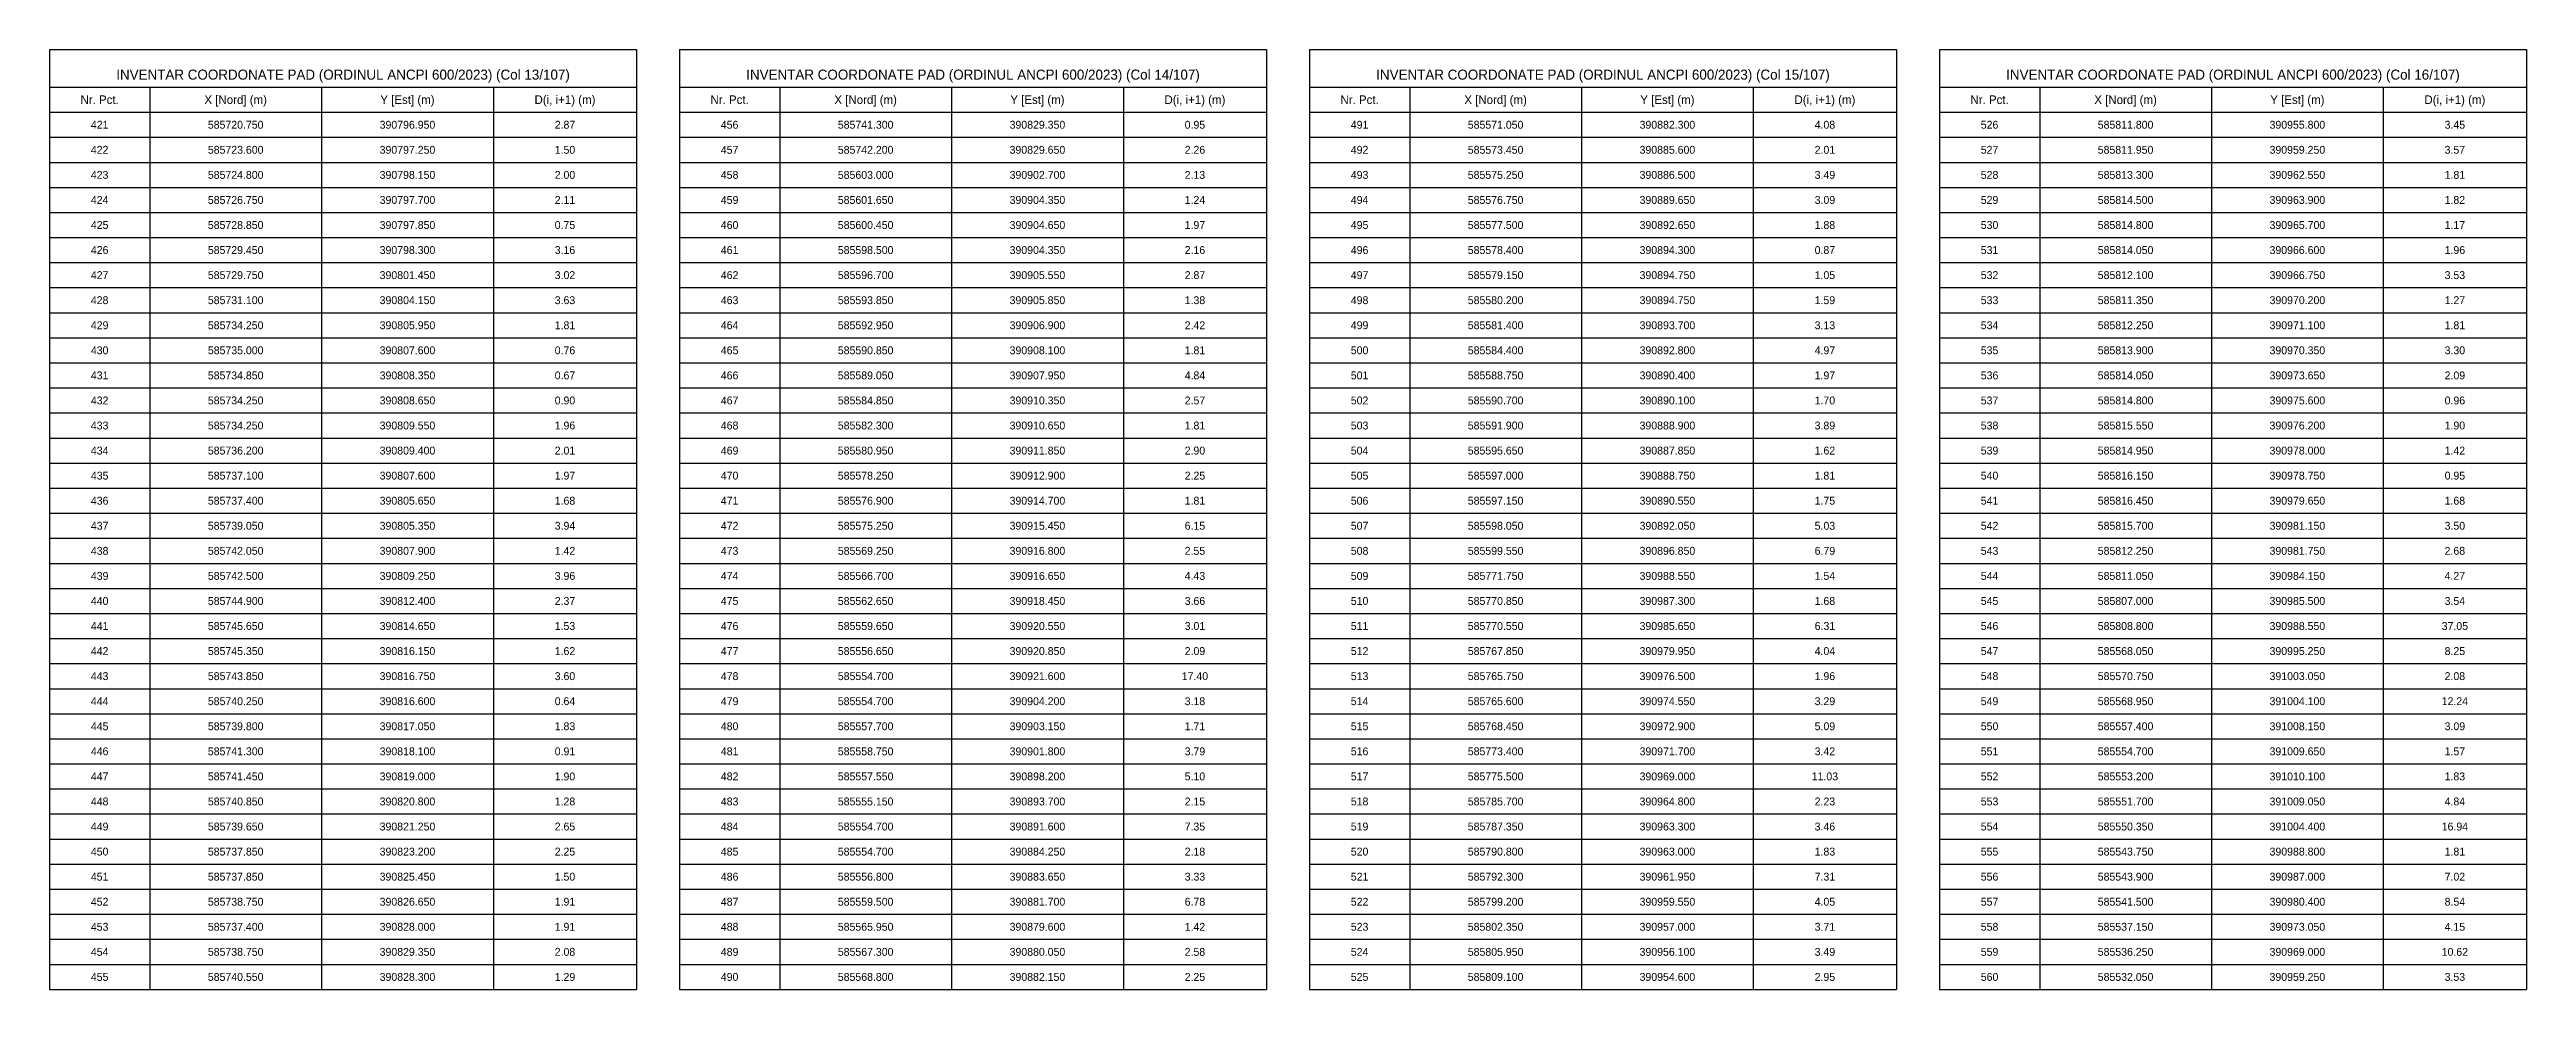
# Model space of a CAD drawing. Header units: metres. Extents: x 390541 to 400782, y 585056 to 585871.
# Drawn here: x 392428 to 392774, y 585739.8 to 585871.1 of the extents above; entities that cross this region are included whole.
import ezdxf
from ezdxf.enums import TextEntityAlignment as Align

# ---------------------------------------------------------------- set-up
doc = ezdxf.new("R2010")
doc.units = ezdxf.units.M
doc.layers.add('TABEL_PAD', color=7, linetype='Continuous')

msp = doc.modelspace()

# ---------------------------------------------------------------- linework, layer by layer
at = {"layer": 'TABEL_PAD', "color": 4}
for p, q in [((392428.04, 585871.06), (392510.04, 585871.06)), ((392428.04, 585871.06), (392428.04, 585739.81)), ((392510.04, 585871.06), (392510.04, 585739.81)), ((392516.04, 585871.06), (392598.04, 585871.06)), ((392516.04, 585871.06), (392516.04, 585739.81)), ((392598.04, 585871.06), (392598.04, 585739.81)), ((392604.04, 585871.06), (392686.04, 585871.06)), ((392604.04, 585871.06), (392604.04, 585739.81)), ((392686.04, 585871.06), (392686.04, 585739.81)), ((392692.04, 585871.06), (392774.04, 585871.06)), ((392692.04, 585871.06), (392692.04, 585739.81)), ((392774.04, 585871.06), (392774.04, 585739.81)), ((392428.04, 585865.81), (392510.04, 585865.81)), ((392442.04, 585865.81), (392442.04, 585739.81)), ((392466.04, 585865.81), (392466.04, 585739.81)), ((392490.04, 585865.81), (392490.04, 585739.81)), ((392516.04, 585865.81), (392598.04, 585865.81)), ((392530.04, 585865.81), (392530.04, 585739.81)), ((392554.04, 585865.81), (392554.04, 585739.81)), ((392578.04, 585865.81), (392578.04, 585739.81)), ((392604.04, 585865.81), (392686.04, 585865.81)), ((392618.04, 585865.81), (392618.04, 585739.81)), ((392642.04, 585865.81), (392642.04, 585739.81)), ((392666.04, 585865.81), (392666.04, 585739.81)), ((392692.04, 585865.81), (392774.04, 585865.81)), ((392706.04, 585865.81), (392706.04, 585739.81)), ((392730.04, 585865.81), (392730.04, 585739.81)), ((392754.04, 585865.81), (392754.04, 585739.81)), ((392428.04, 585862.31), (392510.04, 585862.31)), ((392516.04, 585862.31), (392598.04, 585862.31)), ((392604.04, 585862.31), (392686.04, 585862.31)), ((392692.04, 585862.31), (392774.04, 585862.31))]:
    msp.add_line(p, q, dxfattribs=at)
at = {"layer": 'TABEL_PAD', "color": 7}
for p, q in [((392428.04, 585858.81), (392510.04, 585858.81)), ((392516.04, 585858.81), (392598.04, 585858.81)), ((392604.04, 585858.81), (392686.04, 585858.81)), ((392692.04, 585858.81), (392774.04, 585858.81)), ((392428.04, 585855.31), (392510.04, 585855.31)), ((392516.04, 585855.31), (392598.04, 585855.31)), ((392604.04, 585855.31), (392686.04, 585855.31)), ((392692.04, 585855.31), (392774.04, 585855.31)), ((392428.04, 585851.81), (392510.04, 585851.81)), ((392516.04, 585851.81), (392598.04, 585851.81)), ((392604.04, 585851.81), (392686.04, 585851.81)), ((392692.04, 585851.81), (392774.04, 585851.81)), ((392428.04, 585848.31), (392510.04, 585848.31)), ((392516.04, 585848.31), (392598.04, 585848.31)), ((392604.04, 585848.31), (392686.04, 585848.31)), ((392692.04, 585848.31), (392774.04, 585848.31)), ((392428.04, 585844.81), (392510.04, 585844.81)), ((392516.04, 585844.81), (392598.04, 585844.81)), ((392604.04, 585844.81), (392686.04, 585844.81)), ((392692.04, 585844.81), (392774.04, 585844.81)), ((392428.04, 585841.31), (392510.04, 585841.31)), ((392516.04, 585841.31), (392598.04, 585841.31)), ((392604.04, 585841.31), (392686.04, 585841.31)), ((392692.04, 585841.31), (392774.04, 585841.31)), ((392428.04, 585837.81), (392510.04, 585837.81)), ((392516.04, 585837.81), (392598.04, 585837.81)), ((392604.04, 585837.81), (392686.04, 585837.81)), ((392692.04, 585837.81), (392774.04, 585837.81)), ((392428.04, 585834.31), (392510.04, 585834.31)), ((392516.04, 585834.31), (392598.04, 585834.31)), ((392604.04, 585834.31), (392686.04, 585834.31)), ((392692.04, 585834.31), (392774.04, 585834.31)), ((392428.04, 585830.81), (392510.04, 585830.81)), ((392516.04, 585830.81), (392598.04, 585830.81)), ((392604.04, 585830.81), (392686.04, 585830.81)), ((392692.04, 585830.81), (392774.04, 585830.81)), ((392428.04, 585827.31), (392510.04, 585827.31)), ((392516.04, 585827.31), (392598.04, 585827.31)), ((392604.04, 585827.31), (392686.04, 585827.31)), ((392692.04, 585827.31), (392774.04, 585827.31)), ((392428.04, 585823.81), (392510.04, 585823.81)), ((392516.04, 585823.81), (392598.04, 585823.81)), ((392604.04, 585823.81), (392686.04, 585823.81)), ((392692.04, 585823.81), (392774.04, 585823.81)), ((392428.04, 585820.31), (392510.04, 585820.31)), ((392516.04, 585820.31), (392598.04, 585820.31)), ((392604.04, 585820.31), (392686.04, 585820.31)), ((392692.04, 585820.31), (392774.04, 585820.31)), ((392428.04, 585816.81), (392510.04, 585816.81)), ((392516.04, 585816.81), (392598.04, 585816.81)), ((392604.04, 585816.81), (392686.04, 585816.81)), ((392692.04, 585816.81), (392774.04, 585816.81)), ((392428.04, 585813.31), (392510.04, 585813.31)), ((392516.04, 585813.31), (392598.04, 585813.31)), ((392604.04, 585813.31), (392686.04, 585813.31)), ((392692.04, 585813.31), (392774.04, 585813.31)), ((392428.04, 585809.81), (392510.04, 585809.81)), ((392516.04, 585809.81), (392598.04, 585809.81)), ((392604.04, 585809.81), (392686.04, 585809.81)), ((392692.04, 585809.81), (392774.04, 585809.81)), ((392428.04, 585806.31), (392510.04, 585806.31)), ((392516.04, 585806.31), (392598.04, 585806.31)), ((392604.04, 585806.31), (392686.04, 585806.31)), ((392692.04, 585806.31), (392774.04, 585806.31)), ((392428.04, 585802.81), (392510.04, 585802.81)), ((392516.04, 585802.81), (392598.04, 585802.81)), ((392604.04, 585802.81), (392686.04, 585802.81)), ((392692.04, 585802.81), (392774.04, 585802.81)), ((392428.04, 585799.31), (392510.04, 585799.31)), ((392516.04, 585799.31), (392598.04, 585799.31)), ((392604.04, 585799.31), (392686.04, 585799.31)), ((392692.04, 585799.31), (392774.04, 585799.31)), ((392428.04, 585795.81), (392510.04, 585795.81)), ((392516.04, 585795.81), (392598.04, 585795.81)), ((392604.04, 585795.81), (392686.04, 585795.81)), ((392692.04, 585795.81), (392774.04, 585795.81)), ((392428.04, 585792.31), (392510.04, 585792.31)), ((392516.04, 585792.31), (392598.04, 585792.31)), ((392604.04, 585792.31), (392686.04, 585792.31)), ((392692.04, 585792.31), (392774.04, 585792.31)), ((392428.04, 585788.81), (392510.04, 585788.81)), ((392516.04, 585788.81), (392598.04, 585788.81)), ((392604.04, 585788.81), (392686.04, 585788.81)), ((392692.04, 585788.81), (392774.04, 585788.81)), ((392428.04, 585785.31), (392510.04, 585785.31)), ((392516.04, 585785.31), (392598.04, 585785.31)), ((392604.04, 585785.31), (392686.04, 585785.31)), ((392692.04, 585785.31), (392774.04, 585785.31)), ((392428.04, 585781.81), (392510.04, 585781.81)), ((392516.04, 585781.81), (392598.04, 585781.81)), ((392604.04, 585781.81), (392686.04, 585781.81)), ((392692.04, 585781.81), (392774.04, 585781.81)), ((392428.04, 585778.31), (392510.04, 585778.31)), ((392516.04, 585778.31), (392598.04, 585778.31)), ((392604.04, 585778.31), (392686.04, 585778.31)), ((392692.04, 585778.31), (392774.04, 585778.31)), ((392428.04, 585774.81), (392510.04, 585774.81)), ((392516.04, 585774.81), (392598.04, 585774.81)), ((392604.04, 585774.81), (392686.04, 585774.81)), ((392692.04, 585774.81), (392774.04, 585774.81)), ((392428.04, 585771.31), (392510.04, 585771.31)), ((392516.04, 585771.31), (392598.04, 585771.31)), ((392604.04, 585771.31), (392686.04, 585771.31)), ((392692.04, 585771.31), (392774.04, 585771.31)), ((392428.04, 585767.81), (392510.04, 585767.81)), ((392516.04, 585767.81), (392598.04, 585767.81)), ((392604.04, 585767.81), (392686.04, 585767.81)), ((392692.04, 585767.81), (392774.04, 585767.81)), ((392428.04, 585764.31), (392510.04, 585764.31)), ((392516.04, 585764.31), (392598.04, 585764.31)), ((392604.04, 585764.31), (392686.04, 585764.31)), ((392692.04, 585764.31), (392774.04, 585764.31)), ((392428.04, 585760.81), (392510.04, 585760.81)), ((392516.04, 585760.81), (392598.04, 585760.81)), ((392604.04, 585760.81), (392686.04, 585760.81)), ((392692.04, 585760.81), (392774.04, 585760.81)), ((392428.04, 585757.31), (392510.04, 585757.31)), ((392516.04, 585757.31), (392598.04, 585757.31)), ((392604.04, 585757.31), (392686.04, 585757.31)), ((392692.04, 585757.31), (392774.04, 585757.31)), ((392428.04, 585753.81), (392510.04, 585753.81)), ((392516.04, 585753.81), (392598.04, 585753.81)), ((392604.04, 585753.81), (392686.04, 585753.81)), ((392692.04, 585753.81), (392774.04, 585753.81)), ((392428.04, 585750.31), (392510.04, 585750.31)), ((392516.04, 585750.31), (392598.04, 585750.31)), ((392604.04, 585750.31), (392686.04, 585750.31)), ((392692.04, 585750.31), (392774.04, 585750.31)), ((392428.04, 585746.81), (392510.04, 585746.81)), ((392516.04, 585746.81), (392598.04, 585746.81)), ((392604.04, 585746.81), (392686.04, 585746.81)), ((392692.04, 585746.81), (392774.04, 585746.81)), ((392428.04, 585743.31), (392510.04, 585743.31)), ((392516.04, 585743.31), (392598.04, 585743.31)), ((392604.04, 585743.31), (392686.04, 585743.31)), ((392692.04, 585743.31), (392774.04, 585743.31)), ((392428.04, 585739.81), (392510.04, 585739.81)), ((392516.04, 585739.81), (392598.04, 585739.81)), ((392604.04, 585739.81), (392686.04, 585739.81)), ((392692.04, 585739.81), (392774.04, 585739.81))]:
    msp.add_line(p, q, dxfattribs=at)

# ---------------------------------------------------------------- texts
for s, height, p in [('INVENTAR COORDONATE PAD (ORDINUL ANCPI 600/2023) (Col 13/107)', 1.4, (392469.04, 585867.56)), ('INVENTAR COORDONATE PAD (ORDINUL ANCPI 600/2023) (Col 14/107)', 1.4, (392557.04, 585867.56)), ('INVENTAR COORDONATE PAD (ORDINUL ANCPI 600/2023) (Col 15/107)', 1.4, (392645.04, 585867.56)), ('INVENTAR COORDONATE PAD (ORDINUL ANCPI 600/2023) (Col 16/107)', 1.4, (392733.04, 585867.56)), ('421', 1.1, (392435.04, 585860.56)), ('585720.750', 1.1, (392454.04, 585860.56)), ('390796.950', 1.1, (392478.04, 585860.56)), ('2.87', 1.1, (392500.04, 585860.56)), ('456', 1.1, (392523.04, 585860.56)), ('585741.300', 1.1, (392542.04, 585860.56)), ('390829.350', 1.1, (392566.04, 585860.56)), ('0.95', 1.1, (392588.04, 585860.56)), ('491', 1.1, (392611.04, 585860.56)), ('585571.050', 1.1, (392630.04, 585860.56)), ('390882.300', 1.1, (392654.04, 585860.56)), ('4.08', 1.1, (392676.04, 585860.56)), ('526', 1.1, (392699.04, 585860.56)), ('585811.800', 1.1, (392718.04, 585860.56)), ('390955.800', 1.1, (392742.04, 585860.56)), ('3.45', 1.1, (392764.04, 585860.56)), ('422', 1.1, (392435.04, 585857.06)), ('585723.600', 1.1, (392454.04, 585857.06)), ('390797.250', 1.1, (392478.04, 585857.06)), ('1.50', 1.1, (392500.04, 585857.06)), ('457', 1.1, (392523.04, 585857.06)), ('585742.200', 1.1, (392542.04, 585857.06)), ('390829.650', 1.1, (392566.04, 585857.06)), ('2.26', 1.1, (392588.04, 585857.06)), ('492', 1.1, (392611.04, 585857.06)), ('585573.450', 1.1, (392630.04, 585857.06)), ('390885.600', 1.1, (392654.04, 585857.06)), ('2.01', 1.1, (392676.04, 585857.06)), ('527', 1.1, (392699.04, 585857.06)), ('585811.950', 1.1, (392718.04, 585857.06)), ('390959.250', 1.1, (392742.04, 585857.06)), ('3.57', 1.1, (392764.04, 585857.06)), ('423', 1.1, (392435.04, 585853.56)), ('585724.800', 1.1, (392454.04, 585853.56)), ('390798.150', 1.1, (392478.04, 585853.56)), ('2.00', 1.1, (392500.04, 585853.56)), ('458', 1.1, (392523.04, 585853.56)), ('585603.000', 1.1, (392542.04, 585853.56)), ('390902.700', 1.1, (392566.04, 585853.56)), ('2.13', 1.1, (392588.04, 585853.56)), ('493', 1.1, (392611.04, 585853.56)), ('585575.250', 1.1, (392630.04, 585853.56)), ('390886.500', 1.1, (392654.04, 585853.56)), ('3.49', 1.1, (392676.04, 585853.56)), ('528', 1.1, (392699.04, 585853.56)), ('585813.300', 1.1, (392718.04, 585853.56)), ('390962.550', 1.1, (392742.04, 585853.56)), ('1.81', 1.1, (392764.04, 585853.56)), ('424', 1.1, (392435.04, 585850.06)), ('585726.750', 1.1, (392454.04, 585850.06)), ('390797.700', 1.1, (392478.04, 585850.06)), ('2.11', 1.1, (392500.04, 585850.06)), ('459', 1.1, (392523.04, 585850.06)), ('585601.650', 1.1, (392542.04, 585850.06)), ('390904.350', 1.1, (392566.04, 585850.06)), ('1.24', 1.1, (392588.04, 585850.06)), ('494', 1.1, (392611.04, 585850.06)), ('585576.750', 1.1, (392630.04, 585850.06)), ('390889.650', 1.1, (392654.04, 585850.06)), ('3.09', 1.1, (392676.04, 585850.06)), ('529', 1.1, (392699.04, 585850.06)), ('585814.500', 1.1, (392718.04, 585850.06)), ('390963.900', 1.1, (392742.04, 585850.06)), ('1.82', 1.1, (392764.04, 585850.06)), ('425', 1.1, (392435.04, 585846.56)), ('585728.850', 1.1, (392454.04, 585846.56)), ('390797.850', 1.1, (392478.04, 585846.56)), ('0.75', 1.1, (392500.04, 585846.56)), ('460', 1.1, (392523.04, 585846.56)), ('585600.450', 1.1, (392542.04, 585846.56)), ('390904.650', 1.1, (392566.04, 585846.56)), ('1.97', 1.1, (392588.04, 585846.56)), ('495', 1.1, (392611.04, 585846.56)), ('585577.500', 1.1, (392630.04, 585846.56)), ('390892.650', 1.1, (392654.04, 585846.56)), ('1.88', 1.1, (392676.04, 585846.56)), ('530', 1.1, (392699.04, 585846.56)), ('585814.800', 1.1, (392718.04, 585846.56)), ('390965.700', 1.1, (392742.04, 585846.56)), ('1.17', 1.1, (392764.04, 585846.56)), ('426', 1.1, (392435.04, 585843.06)), ('585729.450', 1.1, (392454.04, 585843.06)), ('390798.300', 1.1, (392478.04, 585843.06)), ('3.16', 1.1, (392500.04, 585843.06)), ('461', 1.1, (392523.04, 585843.06)), ('585598.500', 1.1, (392542.04, 585843.06)), ('390904.350', 1.1, (392566.04, 585843.06)), ('2.16', 1.1, (392588.04, 585843.06)), ('496', 1.1, (392611.04, 585843.06)), ('585578.400', 1.1, (392630.04, 585843.06)), ('390894.300', 1.1, (392654.04, 585843.06)), ('0.87', 1.1, (392676.04, 585843.06)), ('531', 1.1, (392699.04, 585843.06)), ('585814.050', 1.1, (392718.04, 585843.06)), ('390966.600', 1.1, (392742.04, 585843.06)), ('1.96', 1.1, (392764.04, 585843.06)), ('427', 1.1, (392435.04, 585839.56)), ('585729.750', 1.1, (392454.04, 585839.56)), ('390801.450', 1.1, (392478.04, 585839.56)), ('3.02', 1.1, (392500.04, 585839.56)), ('462', 1.1, (392523.04, 585839.56)), ('585596.700', 1.1, (392542.04, 585839.56)), ('390905.550', 1.1, (392566.04, 585839.56)), ('2.87', 1.1, (392588.04, 585839.56)), ('497', 1.1, (392611.04, 585839.56)), ('585579.150', 1.1, (392630.04, 585839.56)), ('390894.750', 1.1, (392654.04, 585839.56)), ('1.05', 1.1, (392676.04, 585839.56)), ('532', 1.1, (392699.04, 585839.56)), ('585812.100', 1.1, (392718.04, 585839.56)), ('390966.750', 1.1, (392742.04, 585839.56)), ('3.53', 1.1, (392764.04, 585839.56)), ('428', 1.1, (392435.04, 585836.06)), ('585731.100', 1.1, (392454.04, 585836.06)), ('390804.150', 1.1, (392478.04, 585836.06)), ('3.63', 1.1, (392500.04, 585836.06)), ('463', 1.1, (392523.04, 585836.06)), ('585593.850', 1.1, (392542.04, 585836.06)), ('390905.850', 1.1, (392566.04, 585836.06)), ('1.38', 1.1, (392588.04, 585836.06)), ('498', 1.1, (392611.04, 585836.06)), ('585580.200', 1.1, (392630.04, 585836.06)), ('390894.750', 1.1, (392654.04, 585836.06)), ('1.59', 1.1, (392676.04, 585836.06)), ('533', 1.1, (392699.04, 585836.06)), ('585811.350', 1.1, (392718.04, 585836.06)), ('390970.200', 1.1, (392742.04, 585836.06)), ('1.27', 1.1, (392764.04, 585836.06)), ('429', 1.1, (392435.04, 585832.56)), ('585734.250', 1.1, (392454.04, 585832.56)), ('390805.950', 1.1, (392478.04, 585832.56)), ('1.81', 1.1, (392500.04, 585832.56)), ('464', 1.1, (392523.04, 585832.56)), ('585592.950', 1.1, (392542.04, 585832.56)), ('390906.900', 1.1, (392566.04, 585832.56)), ('2.42', 1.1, (392588.04, 585832.56)), ('499', 1.1, (392611.04, 585832.56)), ('585581.400', 1.1, (392630.04, 585832.56)), ('390893.700', 1.1, (392654.04, 585832.56)), ('3.13', 1.1, (392676.04, 585832.56)), ('534', 1.1, (392699.04, 585832.56)), ('585812.250', 1.1, (392718.04, 585832.56)), ('390971.100', 1.1, (392742.04, 585832.56)), ('1.81', 1.1, (392764.04, 585832.56)), ('430', 1.1, (392435.04, 585829.06)), ('585735.000', 1.1, (392454.04, 585829.06)), ('390807.600', 1.1, (392478.04, 585829.06)), ('0.76', 1.1, (392500.04, 585829.06)), ('465', 1.1, (392523.04, 585829.06)), ('585590.850', 1.1, (392542.04, 585829.06)), ('390908.100', 1.1, (392566.04, 585829.06)), ('1.81', 1.1, (392588.04, 585829.06)), ('500', 1.1, (392611.04, 585829.06)), ('585584.400', 1.1, (392630.04, 585829.06)), ('390892.800', 1.1, (392654.04, 585829.06)), ('4.97', 1.1, (392676.04, 585829.06)), ('535', 1.1, (392699.04, 585829.06)), ('585813.900', 1.1, (392718.04, 585829.06)), ('390970.350', 1.1, (392742.04, 585829.06)), ('3.30', 1.1, (392764.04, 585829.06)), ('431', 1.1, (392435.04, 585825.56)), ('585734.850', 1.1, (392454.04, 585825.56)), ('390808.350', 1.1, (392478.04, 585825.56)), ('0.67', 1.1, (392500.04, 585825.56)), ('466', 1.1, (392523.04, 585825.56)), ('585589.050', 1.1, (392542.04, 585825.56)), ('390907.950', 1.1, (392566.04, 585825.56)), ('4.84', 1.1, (392588.04, 585825.56)), ('501', 1.1, (392611.04, 585825.56)), ('585588.750', 1.1, (392630.04, 585825.56)), ('390890.400', 1.1, (392654.04, 585825.56)), ('1.97', 1.1, (392676.04, 585825.56)), ('536', 1.1, (392699.04, 585825.56)), ('585814.050', 1.1, (392718.04, 585825.56)), ('390973.650', 1.1, (392742.04, 585825.56)), ('2.09', 1.1, (392764.04, 585825.56)), ('432', 1.1, (392435.04, 585822.06)), ('585734.250', 1.1, (392454.04, 585822.06)), ('390808.650', 1.1, (392478.04, 585822.06)), ('0.90', 1.1, (392500.04, 585822.06)), ('467', 1.1, (392523.04, 585822.06)), ('585584.850', 1.1, (392542.04, 585822.06)), ('390910.350', 1.1, (392566.04, 585822.06)), ('2.57', 1.1, (392588.04, 585822.06)), ('502', 1.1, (392611.04, 585822.06)), ('585590.700', 1.1, (392630.04, 585822.06)), ('390890.100', 1.1, (392654.04, 585822.06)), ('1.70', 1.1, (392676.04, 585822.06)), ('537', 1.1, (392699.04, 585822.06)), ('585814.800', 1.1, (392718.04, 585822.06)), ('390975.600', 1.1, (392742.04, 585822.06)), ('0.96', 1.1, (392764.04, 585822.06)), ('433', 1.1, (392435.04, 585818.56)), ('585734.250', 1.1, (392454.04, 585818.56)), ('390809.550', 1.1, (392478.04, 585818.56)), ('1.96', 1.1, (392500.04, 585818.56)), ('468', 1.1, (392523.04, 585818.56)), ('585582.300', 1.1, (392542.04, 585818.56)), ('390910.650', 1.1, (392566.04, 585818.56)), ('1.81', 1.1, (392588.04, 585818.56)), ('503', 1.1, (392611.04, 585818.56)), ('585591.900', 1.1, (392630.04, 585818.56)), ('390888.900', 1.1, (392654.04, 585818.56)), ('3.89', 1.1, (392676.04, 585818.56)), ('538', 1.1, (392699.04, 585818.56)), ('585815.550', 1.1, (392718.04, 585818.56)), ('390976.200', 1.1, (392742.04, 585818.56)), ('1.90', 1.1, (392764.04, 585818.56)), ('434', 1.1, (392435.04, 585815.06)), ('585736.200', 1.1, (392454.04, 585815.06)), ('390809.400', 1.1, (392478.04, 585815.06)), ('2.01', 1.1, (392500.04, 585815.06)), ('469', 1.1, (392523.04, 585815.06)), ('585580.950', 1.1, (392542.04, 585815.06)), ('390911.850', 1.1, (392566.04, 585815.06)), ('2.90', 1.1, (392588.04, 585815.06)), ('504', 1.1, (392611.04, 585815.06)), ('585595.650', 1.1, (392630.04, 585815.06)), ('390887.850', 1.1, (392654.04, 585815.06)), ('1.62', 1.1, (392676.04, 585815.06)), ('539', 1.1, (392699.04, 585815.06)), ('585814.950', 1.1, (392718.04, 585815.06)), ('390978.000', 1.1, (392742.04, 585815.06)), ('1.42', 1.1, (392764.04, 585815.06)), ('435', 1.1, (392435.04, 585811.56)), ('585737.100', 1.1, (392454.04, 585811.56)), ('390807.600', 1.1, (392478.04, 585811.56)), ('1.97', 1.1, (392500.04, 585811.56)), ('470', 1.1, (392523.04, 585811.56)), ('585578.250', 1.1, (392542.04, 585811.56)), ('390912.900', 1.1, (392566.04, 585811.56)), ('2.25', 1.1, (392588.04, 585811.56)), ('505', 1.1, (392611.04, 585811.56)), ('585597.000', 1.1, (392630.04, 585811.56)), ('390888.750', 1.1, (392654.04, 585811.56)), ('1.81', 1.1, (392676.04, 585811.56)), ('540', 1.1, (392699.04, 585811.56)), ('585816.150', 1.1, (392718.04, 585811.56)), ('390978.750', 1.1, (392742.04, 585811.56)), ('0.95', 1.1, (392764.04, 585811.56)), ('436', 1.1, (392435.04, 585808.06)), ('585737.400', 1.1, (392454.04, 585808.06)), ('390805.650', 1.1, (392478.04, 585808.06)), ('1.68', 1.1, (392500.04, 585808.06)), ('471', 1.1, (392523.04, 585808.06)), ('585576.900', 1.1, (392542.04, 585808.06)), ('390914.700', 1.1, (392566.04, 585808.06)), ('1.81', 1.1, (392588.04, 585808.06)), ('506', 1.1, (392611.04, 585808.06)), ('585597.150', 1.1, (392630.04, 585808.06)), ('390890.550', 1.1, (392654.04, 585808.06)), ('1.75', 1.1, (392676.04, 585808.06)), ('541', 1.1, (392699.04, 585808.06)), ('585816.450', 1.1, (392718.04, 585808.06)), ('390979.650', 1.1, (392742.04, 585808.06)), ('1.68', 1.1, (392764.04, 585808.06)), ('437', 1.1, (392435.04, 585804.56)), ('585739.050', 1.1, (392454.04, 585804.56)), ('390805.350', 1.1, (392478.04, 585804.56)), ('3.94', 1.1, (392500.04, 585804.56)), ('472', 1.1, (392523.04, 585804.56)), ('585575.250', 1.1, (392542.04, 585804.56)), ('390915.450', 1.1, (392566.04, 585804.56)), ('6.15', 1.1, (392588.04, 585804.56)), ('507', 1.1, (392611.04, 585804.56)), ('585598.050', 1.1, (392630.04, 585804.56)), ('390892.050', 1.1, (392654.04, 585804.56)), ('5.03', 1.1, (392676.04, 585804.56)), ('542', 1.1, (392699.04, 585804.56)), ('585815.700', 1.1, (392718.04, 585804.56)), ('390981.150', 1.1, (392742.04, 585804.56)), ('3.50', 1.1, (392764.04, 585804.56)), ('438', 1.1, (392435.04, 585801.06)), ('585742.050', 1.1, (392454.04, 585801.06)), ('390807.900', 1.1, (392478.04, 585801.06)), ('1.42', 1.1, (392500.04, 585801.06)), ('473', 1.1, (392523.04, 585801.06)), ('585569.250', 1.1, (392542.04, 585801.06)), ('390916.800', 1.1, (392566.04, 585801.06)), ('2.55', 1.1, (392588.04, 585801.06)), ('508', 1.1, (392611.04, 585801.06)), ('585599.550', 1.1, (392630.04, 585801.06)), ('390896.850', 1.1, (392654.04, 585801.06)), ('6.79', 1.1, (392676.04, 585801.06)), ('543', 1.1, (392699.04, 585801.06)), ('585812.250', 1.1, (392718.04, 585801.06)), ('390981.750', 1.1, (392742.04, 585801.06)), ('2.68', 1.1, (392764.04, 585801.06)), ('439', 1.1, (392435.04, 585797.56)), ('585742.500', 1.1, (392454.04, 585797.56)), ('390809.250', 1.1, (392478.04, 585797.56)), ('3.96', 1.1, (392500.04, 585797.56)), ('474', 1.1, (392523.04, 585797.56)), ('585566.700', 1.1, (392542.04, 585797.56)), ('390916.650', 1.1, (392566.04, 585797.56)), ('4.43', 1.1, (392588.04, 585797.56)), ('509', 1.1, (392611.04, 585797.56)), ('585771.750', 1.1, (392630.04, 585797.56)), ('390988.550', 1.1, (392654.04, 585797.56)), ('1.54', 1.1, (392676.04, 585797.56)), ('544', 1.1, (392699.04, 585797.56)), ('585811.050', 1.1, (392718.04, 585797.56)), ('390984.150', 1.1, (392742.04, 585797.56)), ('4.27', 1.1, (392764.04, 585797.56)), ('440', 1.1, (392435.04, 585794.06)), ('585744.900', 1.1, (392454.04, 585794.06)), ('390812.400', 1.1, (392478.04, 585794.06)), ('2.37', 1.1, (392500.04, 585794.06)), ('475', 1.1, (392523.04, 585794.06)), ('585562.650', 1.1, (392542.04, 585794.06)), ('390918.450', 1.1, (392566.04, 585794.06)), ('3.66', 1.1, (392588.04, 585794.06)), ('510', 1.1, (392611.04, 585794.06)), ('585770.850', 1.1, (392630.04, 585794.06)), ('390987.300', 1.1, (392654.04, 585794.06)), ('1.68', 1.1, (392676.04, 585794.06)), ('545', 1.1, (392699.04, 585794.06)), ('585807.000', 1.1, (392718.04, 585794.06)), ('390985.500', 1.1, (392742.04, 585794.06)), ('3.54', 1.1, (392764.04, 585794.06)), ('441', 1.1, (392435.04, 585790.56)), ('585745.650', 1.1, (392454.04, 585790.56)), ('390814.650', 1.1, (392478.04, 585790.56)), ('1.53', 1.1, (392500.04, 585790.56)), ('476', 1.1, (392523.04, 585790.56)), ('585559.650', 1.1, (392542.04, 585790.56)), ('390920.550', 1.1, (392566.04, 585790.56)), ('3.01', 1.1, (392588.04, 585790.56)), ('511', 1.1, (392611.04, 585790.56)), ('585770.550', 1.1, (392630.04, 585790.56)), ('390985.650', 1.1, (392654.04, 585790.56)), ('6.31', 1.1, (392676.04, 585790.56)), ('546', 1.1, (392699.04, 585790.56)), ('585808.800', 1.1, (392718.04, 585790.56)), ('390988.550', 1.1, (392742.04, 585790.56)), ('37.05', 1.1, (392764.04, 585790.56)), ('442', 1.1, (392435.04, 585787.06)), ('585745.350', 1.1, (392454.04, 585787.06)), ('390816.150', 1.1, (392478.04, 585787.06)), ('1.62', 1.1, (392500.04, 585787.06)), ('477', 1.1, (392523.04, 585787.06)), ('585556.650', 1.1, (392542.04, 585787.06)), ('390920.850', 1.1, (392566.04, 585787.06)), ('2.09', 1.1, (392588.04, 585787.06)), ('512', 1.1, (392611.04, 585787.06)), ('585767.850', 1.1, (392630.04, 585787.06)), ('390979.950', 1.1, (392654.04, 585787.06)), ('4.04', 1.1, (392676.04, 585787.06)), ('547', 1.1, (392699.04, 585787.06)), ('585568.050', 1.1, (392718.04, 585787.06)), ('390995.250', 1.1, (392742.04, 585787.06)), ('8.25', 1.1, (392764.04, 585787.06)), ('443', 1.1, (392435.04, 585783.56)), ('585743.850', 1.1, (392454.04, 585783.56)), ('390816.750', 1.1, (392478.04, 585783.56)), ('3.60', 1.1, (392500.04, 585783.56)), ('478', 1.1, (392523.04, 585783.56)), ('585554.700', 1.1, (392542.04, 585783.56)), ('390921.600', 1.1, (392566.04, 585783.56)), ('17.40', 1.1, (392588.04, 585783.56)), ('513', 1.1, (392611.04, 585783.56)), ('585765.750', 1.1, (392630.04, 585783.56)), ('390976.500', 1.1, (392654.04, 585783.56)), ('1.96', 1.1, (392676.04, 585783.56)), ('548', 1.1, (392699.04, 585783.56)), ('585570.750', 1.1, (392718.04, 585783.56)), ('391003.050', 1.1, (392742.04, 585783.56)), ('2.08', 1.1, (392764.04, 585783.56)), ('444', 1.1, (392435.04, 585780.06)), ('585740.250', 1.1, (392454.04, 585780.06)), ('390816.600', 1.1, (392478.04, 585780.06)), ('0.64', 1.1, (392500.04, 585780.06)), ('479', 1.1, (392523.04, 585780.06)), ('585554.700', 1.1, (392542.04, 585780.06)), ('390904.200', 1.1, (392566.04, 585780.06)), ('3.18', 1.1, (392588.04, 585780.06)), ('514', 1.1, (392611.04, 585780.06)), ('585765.600', 1.1, (392630.04, 585780.06)), ('390974.550', 1.1, (392654.04, 585780.06)), ('3.29', 1.1, (392676.04, 585780.06)), ('549', 1.1, (392699.04, 585780.06)), ('585568.950', 1.1, (392718.04, 585780.06)), ('391004.100', 1.1, (392742.04, 585780.06)), ('12.24', 1.1, (392764.04, 585780.06)), ('445', 1.1, (392435.04, 585776.56)), ('585739.800', 1.1, (392454.04, 585776.56)), ('390817.050', 1.1, (392478.04, 585776.56)), ('1.83', 1.1, (392500.04, 585776.56)), ('480', 1.1, (392523.04, 585776.56)), ('585557.700', 1.1, (392542.04, 585776.56)), ('390903.150', 1.1, (392566.04, 585776.56)), ('1.71', 1.1, (392588.04, 585776.56)), ('515', 1.1, (392611.04, 585776.56)), ('585768.450', 1.1, (392630.04, 585776.56)), ('390972.900', 1.1, (392654.04, 585776.56)), ('5.09', 1.1, (392676.04, 585776.56)), ('550', 1.1, (392699.04, 585776.56)), ('585557.400', 1.1, (392718.04, 585776.56)), ('391008.150', 1.1, (392742.04, 585776.56)), ('3.09', 1.1, (392764.04, 585776.56)), ('446', 1.1, (392435.04, 585773.06)), ('585741.300', 1.1, (392454.04, 585773.06)), ('390818.100', 1.1, (392478.04, 585773.06)), ('0.91', 1.1, (392500.04, 585773.06)), ('481', 1.1, (392523.04, 585773.06)), ('585558.750', 1.1, (392542.04, 585773.06)), ('390901.800', 1.1, (392566.04, 585773.06)), ('3.79', 1.1, (392588.04, 585773.06)), ('516', 1.1, (392611.04, 585773.06)), ('585773.400', 1.1, (392630.04, 585773.06)), ('390971.700', 1.1, (392654.04, 585773.06)), ('3.42', 1.1, (392676.04, 585773.06)), ('551', 1.1, (392699.04, 585773.06)), ('585554.700', 1.1, (392718.04, 585773.06)), ('391009.650', 1.1, (392742.04, 585773.06)), ('1.57', 1.1, (392764.04, 585773.06)), ('447', 1.1, (392435.04, 585769.56)), ('585741.450', 1.1, (392454.04, 585769.56)), ('390819.000', 1.1, (392478.04, 585769.56)), ('1.90', 1.1, (392500.04, 585769.56)), ('482', 1.1, (392523.04, 585769.56)), ('585557.550', 1.1, (392542.04, 585769.56)), ('390898.200', 1.1, (392566.04, 585769.56)), ('5.10', 1.1, (392588.04, 585769.56)), ('517', 1.1, (392611.04, 585769.56)), ('585775.500', 1.1, (392630.04, 585769.56)), ('390969.000', 1.1, (392654.04, 585769.56)), ('11.03', 1.1, (392676.04, 585769.56)), ('552', 1.1, (392699.04, 585769.56)), ('585553.200', 1.1, (392718.04, 585769.56)), ('391010.100', 1.1, (392742.04, 585769.56)), ('1.83', 1.1, (392764.04, 585769.56)), ('448', 1.1, (392435.04, 585766.06)), ('585740.850', 1.1, (392454.04, 585766.06)), ('390820.800', 1.1, (392478.04, 585766.06)), ('1.28', 1.1, (392500.04, 585766.06)), ('483', 1.1, (392523.04, 585766.06)), ('585555.150', 1.1, (392542.04, 585766.06)), ('390893.700', 1.1, (392566.04, 585766.06)), ('2.15', 1.1, (392588.04, 585766.06)), ('518', 1.1, (392611.04, 585766.06)), ('585785.700', 1.1, (392630.04, 585766.06)), ('390964.800', 1.1, (392654.04, 585766.06)), ('2.23', 1.1, (392676.04, 585766.06)), ('553', 1.1, (392699.04, 585766.06)), ('585551.700', 1.1, (392718.04, 585766.06)), ('391009.050', 1.1, (392742.04, 585766.06)), ('4.84', 1.1, (392764.04, 585766.06)), ('449', 1.1, (392435.04, 585762.56)), ('585739.650', 1.1, (392454.04, 585762.56)), ('390821.250', 1.1, (392478.04, 585762.56)), ('2.65', 1.1, (392500.04, 585762.56)), ('484', 1.1, (392523.04, 585762.56)), ('585554.700', 1.1, (392542.04, 585762.56)), ('390891.600', 1.1, (392566.04, 585762.56)), ('7.35', 1.1, (392588.04, 585762.56)), ('519', 1.1, (392611.04, 585762.56)), ('585787.350', 1.1, (392630.04, 585762.56)), ('390963.300', 1.1, (392654.04, 585762.56)), ('3.46', 1.1, (392676.04, 585762.56)), ('554', 1.1, (392699.04, 585762.56)), ('585550.350', 1.1, (392718.04, 585762.56)), ('391004.400', 1.1, (392742.04, 585762.56)), ('16.94', 1.1, (392764.04, 585762.56)), ('450', 1.1, (392435.04, 585759.06)), ('585737.850', 1.1, (392454.04, 585759.06)), ('390823.200', 1.1, (392478.04, 585759.06)), ('2.25', 1.1, (392500.04, 585759.06)), ('485', 1.1, (392523.04, 585759.06)), ('585554.700', 1.1, (392542.04, 585759.06)), ('390884.250', 1.1, (392566.04, 585759.06)), ('2.18', 1.1, (392588.04, 585759.06)), ('520', 1.1, (392611.04, 585759.06)), ('585790.800', 1.1, (392630.04, 585759.06)), ('390963.000', 1.1, (392654.04, 585759.06)), ('1.83', 1.1, (392676.04, 585759.06)), ('555', 1.1, (392699.04, 585759.06)), ('585543.750', 1.1, (392718.04, 585759.06)), ('390988.800', 1.1, (392742.04, 585759.06)), ('1.81', 1.1, (392764.04, 585759.06)), ('451', 1.1, (392435.04, 585755.56)), ('585737.850', 1.1, (392454.04, 585755.56)), ('390825.450', 1.1, (392478.04, 585755.56)), ('1.50', 1.1, (392500.04, 585755.56)), ('486', 1.1, (392523.04, 585755.56)), ('585556.800', 1.1, (392542.04, 585755.56)), ('390883.650', 1.1, (392566.04, 585755.56)), ('3.33', 1.1, (392588.04, 585755.56)), ('521', 1.1, (392611.04, 585755.56)), ('585792.300', 1.1, (392630.04, 585755.56)), ('390961.950', 1.1, (392654.04, 585755.56)), ('7.31', 1.1, (392676.04, 585755.56)), ('556', 1.1, (392699.04, 585755.56)), ('585543.900', 1.1, (392718.04, 585755.56)), ('390987.000', 1.1, (392742.04, 585755.56)), ('7.02', 1.1, (392764.04, 585755.56)), ('452', 1.1, (392435.04, 585752.06)), ('585738.750', 1.1, (392454.04, 585752.06)), ('390826.650', 1.1, (392478.04, 585752.06)), ('1.91', 1.1, (392500.04, 585752.06)), ('487', 1.1, (392523.04, 585752.06)), ('585559.500', 1.1, (392542.04, 585752.06)), ('390881.700', 1.1, (392566.04, 585752.06)), ('6.78', 1.1, (392588.04, 585752.06)), ('522', 1.1, (392611.04, 585752.06)), ('585799.200', 1.1, (392630.04, 585752.06)), ('390959.550', 1.1, (392654.04, 585752.06)), ('4.05', 1.1, (392676.04, 585752.06)), ('557', 1.1, (392699.04, 585752.06)), ('585541.500', 1.1, (392718.04, 585752.06)), ('390980.400', 1.1, (392742.04, 585752.06)), ('8.54', 1.1, (392764.04, 585752.06)), ('453', 1.1, (392435.04, 585748.56)), ('585737.400', 1.1, (392454.04, 585748.56)), ('390828.000', 1.1, (392478.04, 585748.56)), ('1.91', 1.1, (392500.04, 585748.56)), ('488', 1.1, (392523.04, 585748.56)), ('585565.950', 1.1, (392542.04, 585748.56)), ('390879.600', 1.1, (392566.04, 585748.56)), ('1.42', 1.1, (392588.04, 585748.56)), ('523', 1.1, (392611.04, 585748.56)), ('585802.350', 1.1, (392630.04, 585748.56)), ('390957.000', 1.1, (392654.04, 585748.56)), ('3.71', 1.1, (392676.04, 585748.56)), ('558', 1.1, (392699.04, 585748.56)), ('585537.150', 1.1, (392718.04, 585748.56)), ('390973.050', 1.1, (392742.04, 585748.56)), ('4.15', 1.1, (392764.04, 585748.56)), ('454', 1.1, (392435.04, 585745.06)), ('585738.750', 1.1, (392454.04, 585745.06)), ('390829.350', 1.1, (392478.04, 585745.06)), ('2.08', 1.1, (392500.04, 585745.06)), ('489', 1.1, (392523.04, 585745.06)), ('585567.300', 1.1, (392542.04, 585745.06)), ('390880.050', 1.1, (392566.04, 585745.06)), ('2.58', 1.1, (392588.04, 585745.06)), ('524', 1.1, (392611.04, 585745.06)), ('585805.950', 1.1, (392630.04, 585745.06)), ('390956.100', 1.1, (392654.04, 585745.06)), ('3.49', 1.1, (392676.04, 585745.06)), ('559', 1.1, (392699.04, 585745.06)), ('585536.250', 1.1, (392718.04, 585745.06)), ('390969.000', 1.1, (392742.04, 585745.06)), ('10.62', 1.1, (392764.04, 585745.06)), ('455', 1.1, (392435.04, 585741.56)), ('585740.550', 1.1, (392454.04, 585741.56)), ('390828.300', 1.1, (392478.04, 585741.56)), ('1.29', 1.1, (392500.04, 585741.56)), ('490', 1.1, (392523.04, 585741.56)), ('585568.800', 1.1, (392542.04, 585741.56)), ('390882.150', 1.1, (392566.04, 585741.56)), ('2.25', 1.1, (392588.04, 585741.56)), ('525', 1.1, (392611.04, 585741.56)), ('585809.100', 1.1, (392630.04, 585741.56)), ('390954.600', 1.1, (392654.04, 585741.56)), ('2.95', 1.1, (392676.04, 585741.56)), ('560', 1.1, (392699.04, 585741.56)), ('585532.050', 1.1, (392718.04, 585741.56)), ('390959.250', 1.1, (392742.04, 585741.56)), ('3.53', 1.1, (392764.04, 585741.56))]:
    msp.add_text(s, height=height, dxfattribs=at).set_placement(p, align=Align.MIDDLE_CENTER)
at = {"layer": 'TABEL_PAD', "color": 4}
for s, p in [('Nr. Pct.', (392435.04, 585864.06)), ('X [Nord] (m)', (392454.04, 585864.06)), ('Y [Est] (m)', (392478.04, 585864.06)), ('D(i, i+1) (m)', (392500.04, 585864.06)), ('Nr. Pct.', (392523.04, 585864.06)), ('X [Nord] (m)', (392542.04, 585864.06)), ('Y [Est] (m)', (392566.04, 585864.06)), ('D(i, i+1) (m)', (392588.04, 585864.06)), ('Nr. Pct.', (392611.04, 585864.06)), ('X [Nord] (m)', (392630.04, 585864.06)), ('Y [Est] (m)', (392654.04, 585864.06)), ('D(i, i+1) (m)', (392676.04, 585864.06)), ('Nr. Pct.', (392699.04, 585864.06)), ('X [Nord] (m)', (392718.04, 585864.06)), ('Y [Est] (m)', (392742.04, 585864.06)), ('D(i, i+1) (m)', (392764.04, 585864.06))]:
    msp.add_text(s, height=1.2, dxfattribs=at).set_placement(p, align=Align.MIDDLE_CENTER)

doc.saveas('drawing.dxf')
